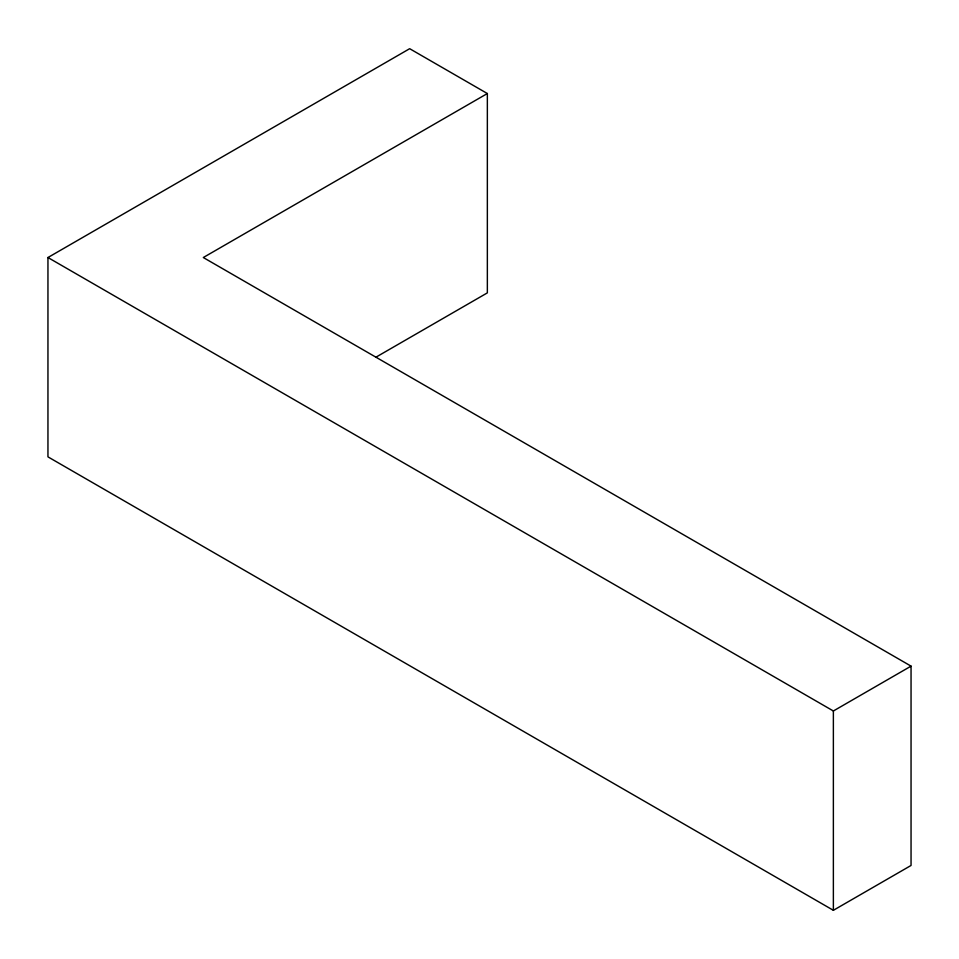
<?xml version="1.0" encoding="UTF-8"?>
<svg xmlns="http://www.w3.org/2000/svg" width="959" height="959" viewBox="0 0 959 959"><rect width="100%" height="100%" fill="white"/><g stroke="black" fill="none" stroke-linecap="round" stroke-linejoin="round"><path stroke-width="1.44" d="M487.352 93.538L203.308 257.527L911.05 666.133L911.05 865.462L833.371 910.307L47.95 456.856L47.95 257.527L409.673 48.693L487.352 93.538L487.352 292.867L375.808 357.263M47.95 257.527L833.371 710.991L911.05 666.133M833.371 710.991L833.371 910.307"/></g></svg>
